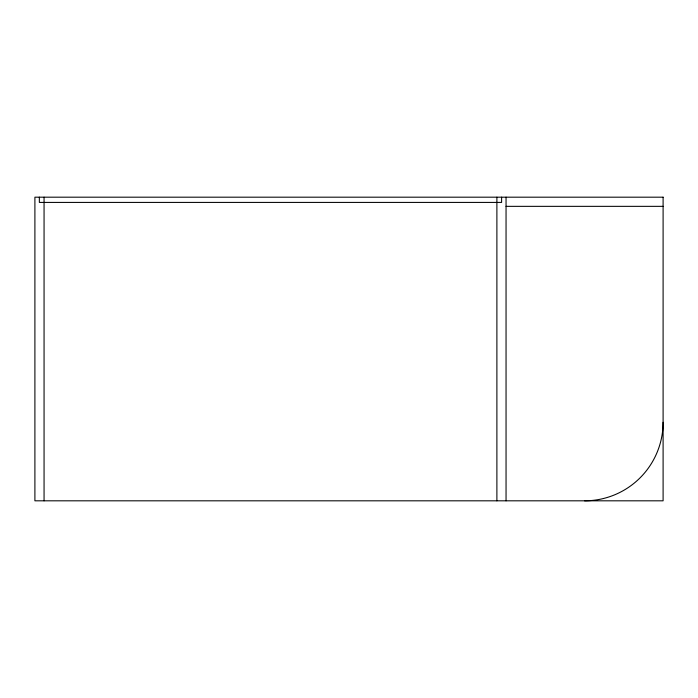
<?xml version="1.0" encoding="UTF-8"?>
<svg xmlns="http://www.w3.org/2000/svg" width="698" height="698" viewBox="0 0 698 698"><rect width="100%" height="100%" fill="white"/><g stroke="black" fill="none" stroke-linecap="round" stroke-linejoin="round"><path stroke-width="1.05" d="M506.05 206.346L663.1 206.346M506.05 197.185L506.05 500.815M501.6 197.185L501.6 202.42L39.35 202.42L39.35 197.185M496.889 197.185L496.889 500.815M44.061 197.185L44.061 500.815M663.1 422.29A78.525 78.525 0 0 1 584.575 500.815M663.1 197.185L34.9 197.185L34.9 500.815L663.1 500.815L663.1 197.185"/></g></svg>
